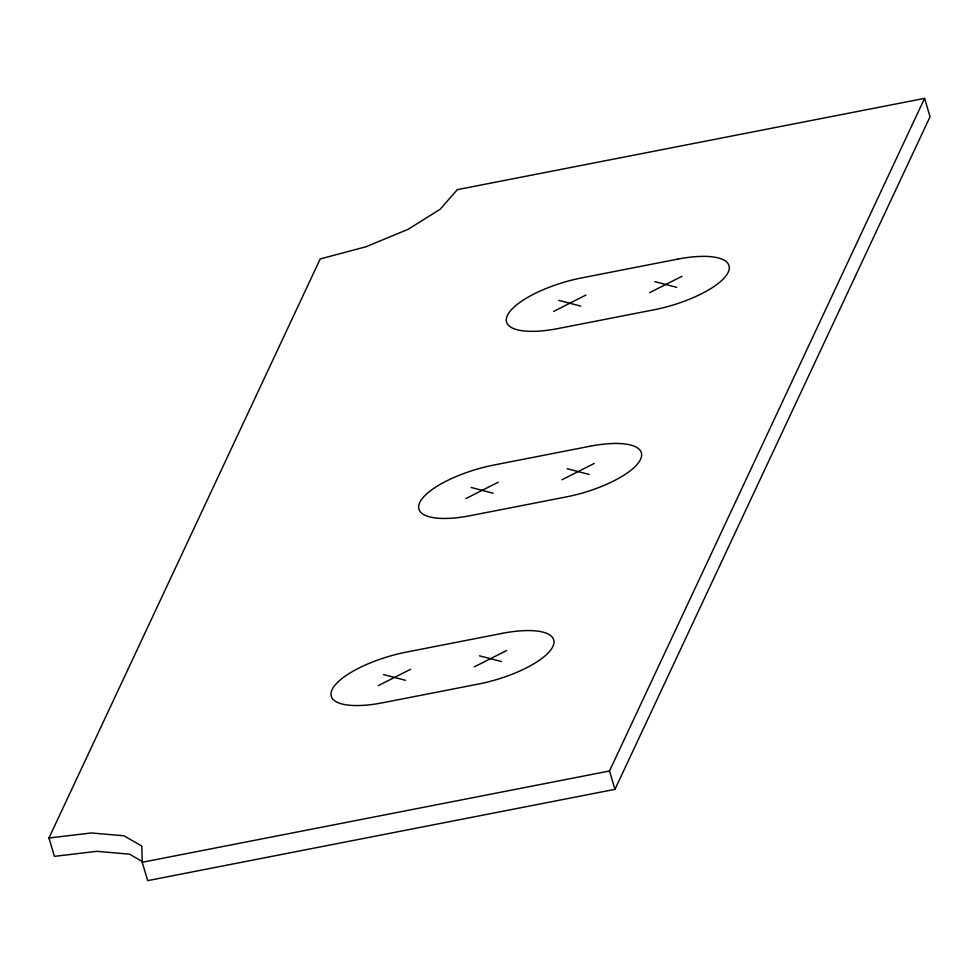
<?xml version="1.0" encoding="UTF-8"?>
<svg xmlns="http://www.w3.org/2000/svg" width="979" height="979" viewBox="0 0 979 979"><rect width="100%" height="100%" fill="white"/><g stroke="black" fill="none" stroke-linecap="round" stroke-linejoin="round"><path stroke-width="1.47" d="M48.95 838.012L320.206 258.945L365.95 246.769L408.072 229.331L440.146 209.273L457.303 189.657L924.58 98.365L930.05 116.721L614.971 789.343L147.694 880.635L142.224 862.279L141.845 846.089L123.978 835.797L91.365 832.958L48.95 838.012L54.42 856.368L96.835 851.314L129.461 854.153L142.212 861.508M614.971 789.343L609.501 770.987L924.58 98.365M553.624 311.408L585.944 295.071M649.615 292.648L681.935 276.323M465.992 498.507L498.299 482.17M561.97 479.747L594.29 463.422M378.347 685.606L410.654 669.269M474.325 666.846L506.645 650.521M142.224 862.279L609.501 770.987M654.78 281.622L676.77 287.337M558.789 300.382L580.78 306.097M567.135 468.721L589.125 474.436M471.156 487.481L493.135 493.196M479.49 655.82L501.481 661.535M383.511 674.58L405.49 680.295M677.639 259.141L581.661 277.901A65.96 21.771 -16.6 0 0 507.391 315.434A65.96 21.771 -16.6 0 0 557.92 328.577L653.911 309.817A65.96 21.771 -16.6 0 0 728.168 272.297A65.96 21.771 -16.6 0 0 677.639 259.141M589.994 446.24L494.016 465.001A65.96 21.771 -16.6 0 0 419.746 502.533A65.96 21.771 -16.6 0 0 470.275 515.676L566.266 496.916A65.96 21.771 -16.6 0 0 640.523 459.396A65.96 21.771 -16.6 0 0 589.994 446.24M502.362 633.34L406.371 652.1A65.96 21.771 -16.6 0 0 332.101 689.632A65.96 21.771 -16.6 0 0 382.63 702.775L478.621 684.015A65.96 21.771 -16.6 0 0 552.878 646.495A65.96 21.771 -16.6 0 0 502.362 633.34"/></g></svg>
